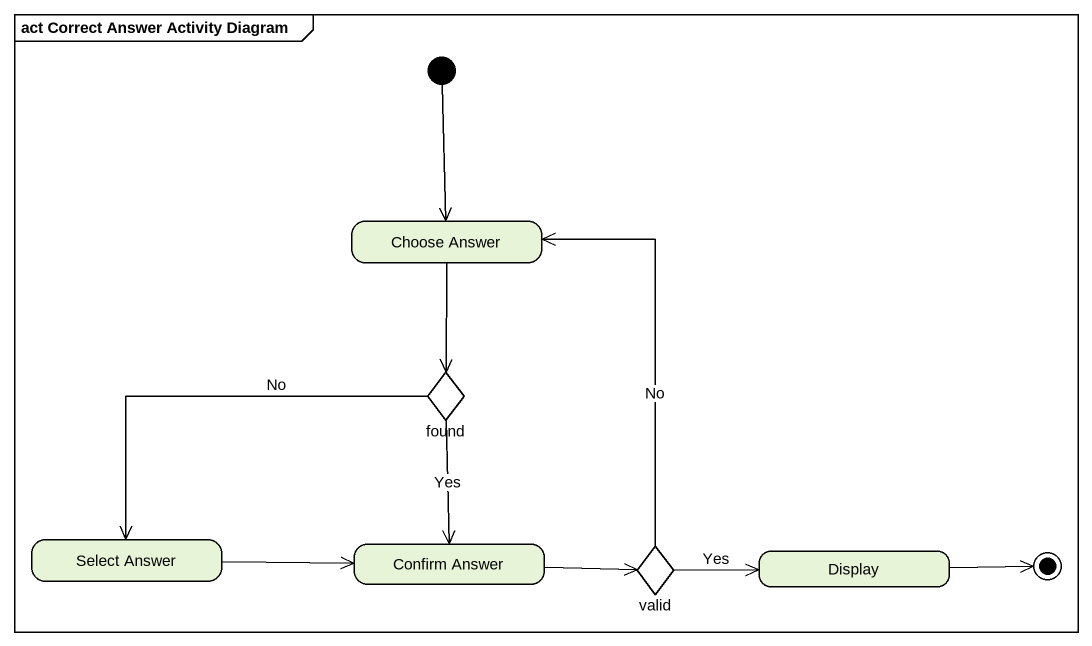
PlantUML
@startuml
mainframe act Correct Answer Activity Diagram
hide empty description
state "Choose Answer" as Choose_Answer
state found <<choice>>
state "Select Answer" as Select_Answer
state "Confirm Answer" as Confirm_Answer
state valid <<choice>>
state Display
[*] --> Choose_Answer
Choose_Answer --> found
found -left-> Select_Answer : No
found --> Confirm_Answer : Yes
Select_Answer -right-> Confirm_Answer
Confirm_Answer -right-> valid
valid -up-> Choose_Answer : No
valid -right-> Display : Yes
Display -right-> [*]
@enduml
